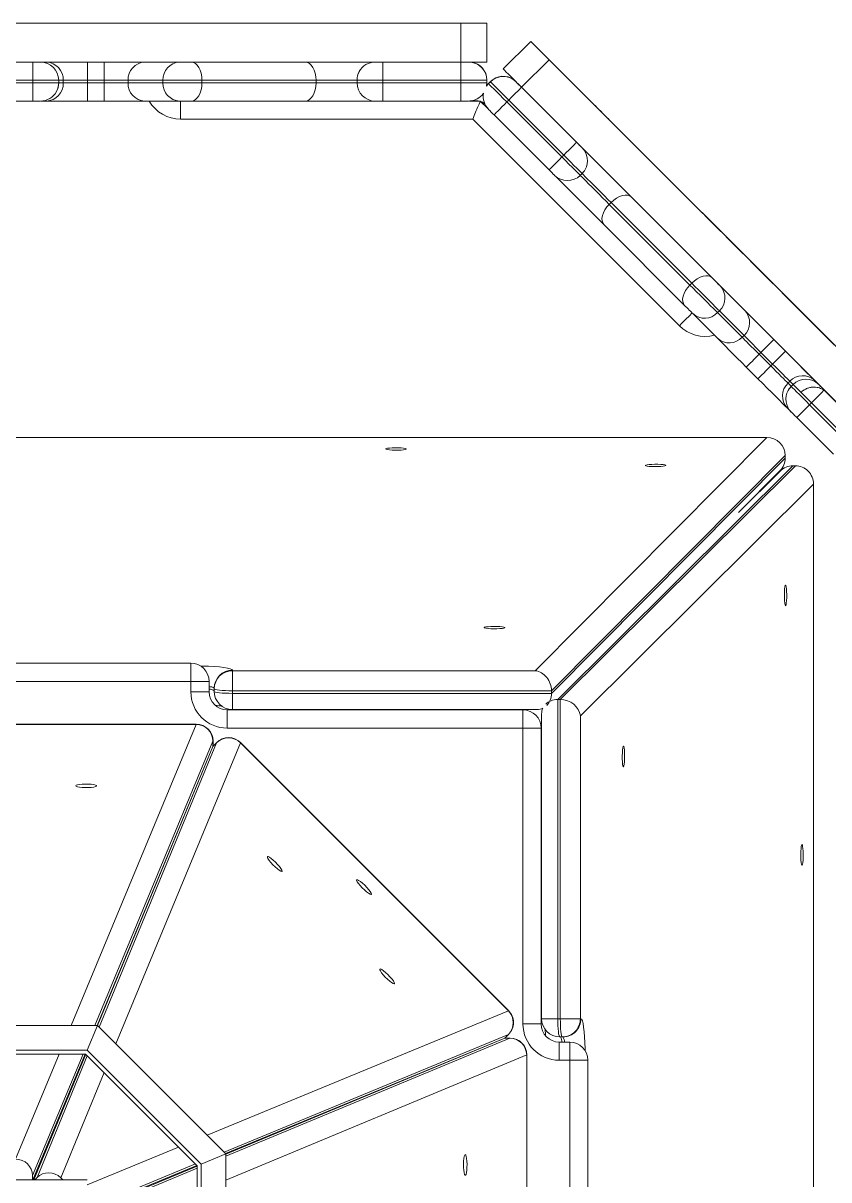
# Model space of a CAD drawing. Header units: millimetres. Extents: x -12977 to 11786, y -11805 to 10558.
# Drawn here: x -700 to -389.5, y 1389.2 to 1835 of the extents above; entities that cross this region are included whole.
import ezdxf

# ---------------------------------------------------------------- set-up
doc = ezdxf.new("R2010")
doc.units = ezdxf.units.MM
doc.layers.add('DIKOM_ОБЪЕКТ', color=7, linetype='Continuous')

msp = doc.modelspace()

# ---------------------------------------------------------------- linework, layer by layer
at = {"layer": 'DIKOM_ОБЪЕКТ', "color": 7, "linetype": 'Continuous', "lineweight": 15}
for p, q in [((-531.329, 1834.956), (-881.329, 1834.956)), ((-606.822, 1834.972), (-531.32, 1834.972)), ((-531.329, 1819.956), (-531.329, 1834.956)), ((-521.329, 1834.957), (-521.321, 1834.971)), ((-521.329, 1834.957), (-521.329, 1819.957)), ((-521.321, 1819.971), (-521.321, 1834.971)), ((-514.99, 1817.331), (-504.383, 1827.938)), ((-504.375, 1827.952), (-514.982, 1817.346)), ((-504.375, 1827.952), (-504.383, 1827.938)), ((-881.329, 1819.956), (-531.329, 1819.956)), ((-716.333, 1819.948), (-696.333, 1819.948)), ((-696.602, 1819.951), (-691.134, 1819.953)), ((-693.333, 1819.949), (-693.333, 1819.949)), ((-675.18, 1819.954), (-668.823, 1819.954)), ((-653.13, 1819.953), (-639.698, 1819.949)), ((-635.185, 1819.949), (-591.212, 1819.953)), ((-564.332, 1819.951), (-564.333, 1819.949)), ((-561.333, 1819.948), (-531.333, 1819.948)), ((-528.333, 1819.949), (-528.329, 1819.956)), ((-521.329, 1819.957), (-521.321, 1819.971)), ((-497.313, 1820.866), (-507.919, 1810.259)), ((-249.825, 1573.378), (-497.313, 1820.866)), ((-497.304, 1820.882), (-443.916, 1767.495)), ((-570.466, 1816.323), (-570.812, 1815.517)), ((-570.465, 1816.325), (-570.466, 1816.323)), ((-514.982, 1817.346), (-514.99, 1817.331)), ((-696.334, 1812.948), (-716.334, 1812.948)), ((-716.334, 1811.948), (-696.334, 1811.948)), ((-696.334, 1811.948), (-696.334, 1812.948)), ((-684.565, 1812.952), (-686.333, 1812.952)), ((-686.333, 1812.949), (-686.333, 1811.949)), ((-686.333, 1812.949), (-686.333, 1812.949)), ((-686.333, 1811.949), (-686.333, 1812.949)), ((-686.333, 1811.952), (-684.565, 1811.953)), ((-686.333, 1811.949), (-686.333, 1811.949)), ((-684.565, 1811.953), (-684.565, 1812.952)), ((-675.18, 1812.953), (-675.18, 1811.953)), ((-668.823, 1812.953), (-675.18, 1812.953)), ((-675.18, 1811.953), (-668.823, 1811.953)), ((-668.823, 1811.953), (-668.823, 1812.953)), ((-659.592, 1812.952), (-659.593, 1811.953)), ((-659.593, 1811.953), (-646.16, 1811.949)), ((-646.16, 1812.949), (-659.592, 1812.952)), ((-646.16, 1811.949), (-646.16, 1812.949)), ((-587.144, 1812.952), (-631.117, 1812.949)), ((-631.117, 1812.949), (-631.117, 1811.948)), ((-631.117, 1811.948), (-587.144, 1811.952)), ((-587.144, 1811.952), (-587.144, 1812.952)), ((-571.333, 1811.949), (-571.333, 1812.949)), ((-531.334, 1812.948), (-561.334, 1812.948)), ((-561.334, 1812.948), (-561.334, 1811.948)), ((-561.334, 1811.948), (-531.334, 1811.948)), ((-531.334, 1811.948), (-531.334, 1812.948)), ((-521.441, 1810.723), (-521.333, 1811.949)), ((-521.441, 1810.723), (-520.651, 1811.666)), ((-521.292, 1812.024), (-521.4, 1810.799)), ((-521.4, 1810.799), (-520.61, 1811.742)), ((-521.291, 1813.024), (-521.333, 1812.949)), ((-521.333, 1812.949), (-521.333, 1811.949)), ((-521.333, 1811.949), (-521.292, 1812.024)), ((-521.291, 1813.024), (-521.292, 1812.024)), ((-520.651, 1811.666), (-519.944, 1812.373)), ((-520.61, 1811.742), (-520.651, 1811.666)), ((-519.902, 1812.449), (-520.61, 1811.742)), ((-519.944, 1812.373), (-519.902, 1812.449)), ((-510.04, 1812.381), (-510.045, 1812.373)), ((-507.923, 1810.252), (-486.71, 1789.039)), ((-507.919, 1810.259), (-260.432, 1562.772)), ((-687.2, 1808.575), (-686.779, 1809.556)), ((-687.2, 1808.574), (-687.2, 1808.575)), ((-696.333, 1804.949), (-716.333, 1804.948)), ((-691.134, 1804.953), (-693.117, 1804.952)), ((-668.823, 1804.954), (-675.18, 1804.954)), ((-639.698, 1804.949), (-653.131, 1804.953)), ((-591.212, 1804.953), (-635.185, 1804.949)), ((-531.333, 1804.949), (-561.333, 1804.948)), ((-527.936, 1804.96), (-523.827, 1804.96)), ((-523.827, 1804.96), (-527.934, 1804.96)), ((-527.901, 1804.962), (-525.698, 1804.962)), ((-525.419, 1804.966), (-527.842, 1804.966)), ((-527.441, 1805.006), (-525.666, 1805.006)), ((-525.402, 1805.01), (-527.411, 1805.01)), ((-525.698, 1804.962), (-525.419, 1804.966)), ((-525.545, 1804.96), (-525.698, 1804.962)), ((-525.698, 1804.96), (-525.698, 1804.962)), ((-525.666, 1805.006), (-525.402, 1805.01)), ((-525.666, 1804.966), (-525.666, 1805.006)), ((-525.419, 1804.966), (-525.154, 1804.96)), ((-523.827, 1804.96), (-523.827, 1804.96)), ((-520.938, 1802.071), (-523.827, 1804.96)), ((-523.827, 1804.96), (-520.936, 1802.069)), ((-521.764, 1802.897), (-521.644, 1803.017)), ((-512.873, 1805.301), (-513.581, 1804.594)), ((-513.581, 1804.594), (-492.367, 1783.381)), ((-491.661, 1784.088), (-512.873, 1805.301)), ((-526.727, 1797.959), (-639.327, 1797.959)), ((-447.106, 1718.339), (-526.727, 1797.959)), ((-497.317, 1778.432), (-518.53, 1799.645)), ((-492.367, 1783.381), (-491.661, 1784.088)), ((-484.589, 1786.918), (-484.587, 1786.92)), ((-484.589, 1777.018), (-485.296, 1776.311)), ((-483.406, 1778.594), (-483.404, 1778.596)), ((-473.406, 1765.84), (-474.113, 1765.133)), ((-442.316, 1734.745), (-473.406, 1765.84)), ((-465.579, 1767.913), (-434.488, 1736.818)), ((-474.113, 1765.133), (-443.022, 1734.037)), ((-445.095, 1726.211), (-476.185, 1757.307)), ((-443.022, 1734.037), (-442.316, 1734.745)), ((-431.297, 1733.627), (-421.796, 1724.131)), ((-432.403, 1713.524), (-441.904, 1723.02)), ((-431.678, 1724.108), (-432.385, 1723.4)), ((-432.385, 1723.4), (-422.883, 1713.904)), ((-422.176, 1714.612), (-431.678, 1724.108)), ((-422.883, 1713.904), (-422.176, 1714.612)), ((-410.698, 1713.035), (-406.203, 1708.54)), ((-415.649, 1708.085), (-416.355, 1707.378)), ((-411.154, 1703.59), (-415.649, 1708.085)), ((-416.355, 1707.378), (-411.861, 1702.883)), ((-411.861, 1702.883), (-411.154, 1703.59)), ((-416.81, 1697.934), (-421.305, 1702.429)), ((-404.518, 1696.953), (-405.225, 1696.246)), ((-405.225, 1696.246), (-403.976, 1694.996)), ((-403.269, 1695.703), (-404.518, 1696.953)), ((-403.979, 1694.994), (-403.271, 1695.701)), ((-403.978, 1694.994), (-403.979, 1694.994)), ((-403.271, 1695.701), (-403.978, 1694.994)), ((-403.271, 1695.701), (-403.271, 1695.701)), ((-394.923, 1697.258), (-391.059, 1693.391)), ((-393.372, 1695.701), (-393.372, 1695.701)), ((-405.162, 1693.419), (-405.162, 1693.418)), ((-391.251, 1693.579), (-377.109, 1679.437)), ((-404.136, 1685.257), (-405.529, 1686.651)), ((-396.201, 1688.629), (-396.908, 1687.922)), ((-396.908, 1687.922), (-382.766, 1673.779)), ((-382.059, 1674.487), (-396.201, 1688.629)), ((-387.715, 1668.83), (-401.857, 1682.973)), ((-999.283, 1675.269), (-413.372, 1675.269)), ((-502.632, 1585.413), (-413.372, 1675.269)), ((-406.327, 1668.314), (-496.375, 1577.664)), ((-496.375, 1576.671), (-406.327, 1667.32)), ((-406.327, 1667.32), (-406.327, 1668.314)), ((-403.373, 1664.365), (-493.983, 1574.278)), ((-492.989, 1574.278), (-402.379, 1664.365)), ((-403.373, 1664.365), (-402.379, 1664.365)), ((-424.367, 1646.319), (-408.342, 1662.45)), ((-408.244, 1662.348), (-424.367, 1646.319)), ((-395.424, 1657.321), (-485.241, 1568.022)), ((-395.424, 1657.321), (-395.424, 1071.409)), ((-777.375, 1588.279), (-635.375, 1588.279)), ((-635.375, 1588.279), (-777.375, 1588.279)), ((-635.375, 1588.279), (-635.375, 1588.279)), ((-619.375, 1585.639), (-619.375, 1585.412)), ((-619.375, 1585.412), (-502.632, 1585.413)), ((-635.375, 1581.278), (-777.375, 1581.278)), ((-635.375, 1577.278), (-635.375, 1581.278)), ((-628.375, 1581.279), (-628.375, 1577.279)), ((-628.375, 1581.279), (-628.375, 1581.279)), ((-628.375, 1577.279), (-628.375, 1581.279)), ((-626.375, 1578.458), (-626.375, 1578.684)), ((-626.375, 1577.464), (-626.375, 1578.458)), ((-628.375, 1577.279), (-628.375, 1577.279)), ((-496.375, 1577.664), (-619.375, 1577.664)), ((-619.375, 1577.664), (-619.375, 1576.671)), ((-619.375, 1576.671), (-496.375, 1576.671)), ((-496.375, 1576.671), (-496.375, 1577.664)), ((-493.983, 1574.278), (-492.989, 1574.278)), ((-493.983, 1574.278), (-493.983, 1451.278)), ((-492.989, 1451.278), (-492.989, 1574.278)), ((-621.375, 1570.279), (-507.375, 1570.279)), ((-621.375, 1570.279), (-621.375, 1570.279)), ((-507.375, 1570.279), (-621.375, 1570.279)), ((-619.375, 1570.464), (-501.922, 1570.464)), ((-603.86, 1570.279), (-604.232, 1570.464)), ((-507.375, 1570.279), (-507.375, 1570.279)), ((-633.346, 1564.791), (-779.404, 1564.791)), ((-633.347, 1564.698), (-633.346, 1564.791)), ((-500.19, 1568.731), (-500.19, 1451.279)), ((-485.241, 1568.022), (-485.241, 1451.279)), ((-633.347, 1564.698), (-779.405, 1564.698)), ((-681.549, 1448.699), (-633.347, 1564.698)), ((-507.375, 1563.278), (-621.375, 1563.278)), ((-507.375, 1449.278), (-507.375, 1563.278)), ((-500.375, 1563.279), (-500.375, 1449.279)), ((-500.375, 1563.279), (-500.375, 1563.279)), ((-500.375, 1449.279), (-500.375, 1563.279)), ((-626.862, 1558.214), (-672.371, 1448.7)), ((-671.551, 1448.699), (-626.862, 1556.243)), ((-626.86, 1556.242), (-671.321, 1448.603)), ((-670.742, 1448.024), (-625.466, 1557.636)), ((-616.296, 1557.636), (-664.253, 1441.535)), ((-626.846, 1558.291), (-626.862, 1558.214)), ((-626.862, 1556.243), (-626.862, 1558.214)), ((-626.846, 1556.32), (-626.862, 1556.243)), ((-625.466, 1557.636), (-626.86, 1556.242)), ((-626.86, 1556.242), (-626.817, 1556.307)), ((-626.846, 1556.32), (-626.846, 1558.291)), ((-625.423, 1557.701), (-626.817, 1556.307)), ((-625.466, 1557.636), (-625.423, 1557.701)), ((-616.296, 1557.636), (-616.231, 1557.701)), ((-513.018, 1454.357), (-616.296, 1557.636)), ((-512.952, 1454.423), (-616.231, 1557.701)), ((-500.19, 1466.382), (-500.375, 1466.754)), ((-629.085, 1406.367), (-513.018, 1454.357)), ((-513.018, 1454.357), (-512.952, 1454.423)), ((-500.375, 1449.279), (-500.375, 1449.279)), ((-493.983, 1451.278), (-492.989, 1451.278)), ((-485.241, 1451.279), (-485.015, 1451.279)), ((-671.417, 1448.699), (-741.417, 1448.699)), ((-675.357, 1439.19), (-671.417, 1448.699)), ((-621.92, 1399.202), (-671.417, 1448.699)), ((-513.017, 1445.187), (-622.597, 1399.88)), ((-514.411, 1443.793), (-513.017, 1445.187)), ((-514.346, 1443.836), (-512.952, 1445.23)), ((-512.952, 1445.23), (-513.017, 1445.187)), ((-622.019, 1399.301), (-514.411, 1443.793)), ((-621.92, 1398.252), (-512.439, 1443.791)), ((-514.41, 1443.791), (-621.92, 1399.072)), ((-514.346, 1443.836), (-514.411, 1443.793)), ((-514.41, 1443.791), (-514.334, 1443.807)), ((-512.439, 1443.791), (-514.41, 1443.791)), ((-512.362, 1443.807), (-514.334, 1443.807)), ((-512.439, 1443.791), (-512.362, 1443.807)), ((-493.375, 1442.279), (-489.375, 1442.279)), ((-493.375, 1442.279), (-493.375, 1442.279)), ((-489.375, 1442.279), (-493.375, 1442.279)), ((-492.197, 1444.279), (-493.19, 1444.279)), ((-491.97, 1444.279), (-492.197, 1444.279)), ((-489.375, 1442.279), (-489.375, 1442.279)), ((-675.357, 1439.19), (-737.484, 1439.19)), ((-675.986, 1437.671), (-736.855, 1437.671)), ((-702.951, 1397.197), (-686.132, 1437.671)), ((-676.953, 1437.671), (-696.434, 1390.79)), ((-696.289, 1389.168), (-676.134, 1437.671)), ((-675.88, 1437.565), (-695.871, 1389.168)), ((-694.683, 1390.064), (-675.301, 1436.986)), ((-632.945, 1394.63), (-675.986, 1437.671)), ((-631.426, 1395.259), (-675.357, 1439.19)), ((-505.955, 1437.307), (-621.92, 1389.071)), ((-505.955, 1291.248), (-505.955, 1437.307)), ((-505.955, 1437.307), (-505.862, 1437.307)), ((-505.862, 1291.249), (-505.862, 1437.307)), ((-489.375, 1435.278), (-493.375, 1435.279)), ((-489.375, 1293.278), (-489.375, 1435.278)), ((-482.375, 1435.279), (-482.375, 1293.279)), ((-482.375, 1435.279), (-482.375, 1435.279)), ((-482.375, 1293.279), (-482.375, 1435.279)), ((-668.812, 1430.497), (-685.545, 1389.987)), ((-675.328, 1387.247), (-640.12, 1401.804)), ((-631.426, 1395.259), (-621.92, 1399.202)), ((-621.92, 1329.202), (-621.92, 1399.202)), ((-633.632, 1395.317), (-675.328, 1378.078)), ((-675.328, 1377.26), (-633.054, 1394.739)), ((-632.945, 1394.486), (-675.328, 1376.857)), ((-675.328, 1376.037), (-632.945, 1393.666)), ((-632.945, 1333.761), (-632.945, 1394.63)), ((-631.427, 1333.132), (-631.426, 1395.259)), ((-680.303, 1389.168), (-963.704, 1389.169)), ((-696.434, 1389.168), (-696.434, 1390.79)), ((-695.579, 1389.168), (-694.683, 1390.064)), ((-684.726, 1389.168), (-685.545, 1389.987))]:
    msp.add_line(p, q, dxfattribs=at)
at = {"layer": 'DIKOM_ОБЪЕКТ', "color": 7, "linetype": 'Continuous', "lineweight": 15, "flags": 128}
for points in [[(-703.51, 1834.963), (-697.89, 1834.962), (-692.302, 1834.963), (-686.77, 1834.963), (-681.314, 1834.963), (-675.956, 1834.963), (-670.717, 1834.963), (-665.617, 1834.964), (-660.677, 1834.964), (-655.915, 1834.964), (-651.351, 1834.965), (-647.002, 1834.965), (-642.885, 1834.965), (-639.016, 1834.966), (-635.411, 1834.966), (-632.084, 1834.967), (-629.047, 1834.967), (-626.313, 1834.968), (-623.892, 1834.968), (-621.793, 1834.969), (-620.026, 1834.97), (-618.596, 1834.97), (-617.51, 1834.971), (-616.772, 1834.971)], [(-606.822, 1834.972), (-608.65, 1834.972), (-610.416, 1834.972), (-612.061, 1834.972), (-613.53, 1834.972), (-614.773, 1834.972), (-615.747, 1834.972), (-616.421, 1834.972), (-616.772, 1834.971)], [(-564.325, 1834.964), (-564.147, 1834.964), (-563.63, 1834.964), (-562.819, 1834.964), (-561.786, 1834.964), (-560.624, 1834.964), (-559.435, 1834.964), (-558.325, 1834.964), (-557.393, 1834.964), (-556.721, 1834.964), (-556.37, 1834.964), (-556.369, 1834.964), (-556.721, 1834.964), (-557.392, 1834.965), (-558.325, 1834.965), (-559.434, 1834.965), (-560.623, 1834.965), (-561.786, 1834.964), (-562.819, 1834.965), (-563.63, 1834.964), (-564.147, 1834.964), (-564.325, 1834.964)], [(-531.329, 1834.956), (-529.378, 1834.956), (-527.502, 1834.956), (-525.773, 1834.956), (-524.258, 1834.956), (-523.014, 1834.956), (-522.09, 1834.957), (-521.521, 1834.957), (-521.329, 1834.957)], [(-521.321, 1834.971), (-521.513, 1834.971), (-522.082, 1834.972), (-523.006, 1834.972), (-524.249, 1834.972), (-525.765, 1834.972), (-527.493, 1834.972), (-529.369, 1834.972), (-531.32, 1834.972)], [(-504.383, 1827.938), (-504.247, 1827.802), (-503.845, 1827.399), (-503.192, 1826.746), (-502.312, 1825.866), (-501.241, 1824.795), (-500.019, 1823.572), (-498.692, 1822.245), (-497.313, 1820.866)], [(-497.304, 1820.882), (-498.683, 1822.262), (-500.01, 1823.588), (-501.232, 1824.811), (-502.304, 1825.882), (-503.183, 1826.761), (-503.837, 1827.414), (-504.239, 1827.817), (-504.375, 1827.952)], [(-697.587, 1819.95), (-697.64, 1819.95), (-697.568, 1819.951), (-697.371, 1819.951)], [(-693.98, 1819.949), (-695.215, 1819.949), (-696.213, 1819.95), (-696.957, 1819.95), (-697.436, 1819.95), (-697.587, 1819.95)], [(-697.371, 1819.951), (-697.22, 1819.951), (-696.602, 1819.951)], [(-696.334, 1812.948), (-696.334, 1814.313), (-696.334, 1815.627), (-696.334, 1816.837), (-696.333, 1817.898), (-696.333, 1818.768), (-696.334, 1819.416), (-696.333, 1819.814), (-696.333, 1819.948)], [(-696.333, 1819.948), (-695.748, 1819.948), (-695.185, 1819.948), (-694.666, 1819.949), (-694.212, 1819.949), (-693.839, 1819.949), (-693.561, 1819.949), (-693.391, 1819.949), (-693.333, 1819.949)], [(-693.333, 1819.949), (-693.343, 1819.949), (-693.375, 1819.949), (-693.427, 1819.949), (-693.499, 1819.949), (-693.592, 1819.949), (-693.703, 1819.949), (-693.833, 1819.949), (-693.98, 1819.949)], [(-691.134, 1819.953), (-690.059, 1819.953), (-688.64, 1819.953), (-686.908, 1819.953), (-684.906, 1819.954), (-682.678, 1819.954), (-680.277, 1819.954), (-677.759, 1819.954), (-675.18, 1819.954)], [(-675.18, 1812.953), (-675.18, 1814.319), (-675.18, 1815.632), (-675.18, 1816.842), (-675.18, 1817.903), (-675.18, 1818.774), (-675.18, 1819.421), (-675.18, 1819.819), (-675.18, 1819.954)], [(-668.823, 1819.954), (-666.333, 1819.954), (-663.896, 1819.954), (-661.566, 1819.954), (-659.392, 1819.954), (-657.422, 1819.953), (-655.698, 1819.953), (-654.257, 1819.953), (-653.13, 1819.953)], [(-668.823, 1812.953), (-668.823, 1814.319), (-668.823, 1815.632), (-668.823, 1816.842), (-668.823, 1817.903), (-668.823, 1818.774), (-668.823, 1819.421), (-668.823, 1819.819), (-668.823, 1819.954)], [(-639.698, 1819.949), (-639.372, 1819.949), (-638.923, 1819.949), (-638.373, 1819.949), (-637.752, 1819.949), (-637.089, 1819.949), (-636.418, 1819.949), (-635.772, 1819.949), (-635.185, 1819.949)], [(-631.117, 1812.949), (-631.195, 1814.314), (-631.426, 1815.627), (-631.802, 1816.838), (-632.308, 1817.898), (-632.925, 1818.769), (-633.628, 1819.416), (-634.392, 1819.815), (-635.185, 1819.949)], [(-591.212, 1819.953), (-589.093, 1819.953), (-586.809, 1819.953), (-584.409, 1819.953), (-581.942, 1819.953), (-579.463, 1819.953), (-577.024, 1819.953), (-574.676, 1819.953), (-572.47, 1819.953), (-570.453, 1819.953), (-568.667, 1819.952), (-567.152, 1819.952), (-565.938, 1819.952), (-565.052, 1819.952), (-564.513, 1819.951), (-564.332, 1819.951)], [(-587.144, 1812.952), (-587.222, 1814.318), (-587.454, 1815.631), (-587.83, 1816.841), (-588.335, 1817.902), (-588.952, 1818.772), (-589.655, 1819.419), (-590.418, 1819.818), (-591.212, 1819.953)], [(-564.333, 1819.949), (-564.276, 1819.949), (-564.105, 1819.949), (-563.827, 1819.949), (-563.455, 1819.949), (-563, 1819.949), (-562.481, 1819.948), (-561.919, 1819.949), (-561.333, 1819.948)], [(-561.334, 1812.948), (-561.334, 1814.313), (-561.334, 1815.627), (-561.334, 1816.837), (-561.334, 1817.898), (-561.334, 1818.768), (-561.333, 1819.415), (-561.333, 1819.814), (-561.333, 1819.948)], [(-531.334, 1812.948), (-531.334, 1814.313), (-531.334, 1815.627), (-531.334, 1816.837), (-531.334, 1817.898), (-531.333, 1818.768), (-531.334, 1819.415), (-531.333, 1819.814), (-531.333, 1819.948)], [(-531.333, 1819.948), (-530.748, 1819.948), (-530.185, 1819.948), (-529.666, 1819.948), (-529.212, 1819.949), (-528.839, 1819.949), (-528.562, 1819.949), (-528.391, 1819.949), (-528.333, 1819.949)], [(-521.329, 1819.957), (-521.521, 1819.957), (-522.09, 1819.956), (-523.014, 1819.956), (-524.258, 1819.956), (-525.774, 1819.956), (-527.503, 1819.956), (-529.378, 1819.956), (-531.329, 1819.956)], [(-507.919, 1810.259), (-509.299, 1811.639), (-510.625, 1812.965), (-511.847, 1814.188), (-512.919, 1815.26), (-513.798, 1816.139), (-514.452, 1816.793), (-514.854, 1817.195), (-514.99, 1817.331)], [(-686.333, 1812.949), (-686.525, 1812.949), (-687.095, 1812.948), (-688.019, 1812.948), (-689.263, 1812.948), (-690.778, 1812.948), (-692.507, 1812.948), (-694.383, 1812.948), (-696.334, 1812.948)], [(-696.334, 1811.948), (-694.383, 1811.948), (-692.507, 1811.948), (-690.778, 1811.948), (-689.262, 1811.948), (-688.019, 1811.948), (-687.094, 1811.948), (-686.525, 1811.949), (-686.333, 1811.949)], [(-696.333, 1804.949), (-696.334, 1805.083), (-696.333, 1805.481), (-696.334, 1806.128), (-696.333, 1806.998), (-696.334, 1808.059), (-696.334, 1809.269), (-696.334, 1810.582), (-696.334, 1811.948)], [(-686.756, 1809.551), (-686.467, 1810.583), (-686.333, 1811.949)], [(-675.18, 1812.953), (-676.697, 1812.953), (-678.179, 1812.953), (-679.591, 1812.953), (-680.902, 1812.953), (-682.079, 1812.953), (-683.098, 1812.953), (-683.933, 1812.953), (-684.565, 1812.952)], [(-684.565, 1811.953), (-683.933, 1811.953), (-683.098, 1811.953), (-682.079, 1811.953), (-680.901, 1811.953), (-679.591, 1811.953), (-678.179, 1811.953), (-676.697, 1811.953), (-675.18, 1811.953)], [(-675.18, 1804.954), (-675.18, 1805.088), (-675.18, 1805.486), (-675.18, 1806.133), (-675.18, 1807.004), (-675.18, 1808.064), (-675.18, 1809.275), (-675.18, 1810.588), (-675.18, 1811.953)], [(-668.823, 1804.954), (-668.823, 1805.088), (-668.823, 1805.486), (-668.823, 1806.133), (-668.823, 1807.004), (-668.823, 1808.064), (-668.824, 1809.275), (-668.823, 1810.587), (-668.823, 1811.953)], [(-659.592, 1812.952), (-660.255, 1812.953), (-661.103, 1812.953), (-662.117, 1812.953), (-663.276, 1812.953), (-664.555, 1812.953), (-665.925, 1812.953), (-667.358, 1812.953), (-668.823, 1812.953)], [(-668.823, 1811.953), (-667.359, 1811.953), (-665.925, 1811.953), (-664.554, 1811.953), (-663.276, 1811.953), (-662.117, 1811.953), (-661.103, 1811.953), (-660.255, 1811.953), (-659.593, 1811.953)], [(-631.117, 1812.949), (-632.846, 1812.948), (-634.737, 1812.948), (-636.715, 1812.948), (-638.701, 1812.948), (-640.618, 1812.948), (-642.387, 1812.948), (-643.94, 1812.949), (-645.215, 1812.949), (-646.16, 1812.949)], [(-646.16, 1811.949), (-645.215, 1811.949), (-643.94, 1811.949), (-642.387, 1811.949), (-640.617, 1811.948), (-638.701, 1811.948), (-636.715, 1811.948), (-634.737, 1811.948), (-632.846, 1811.948), (-631.117, 1811.948)], [(-635.185, 1804.949), (-634.391, 1805.084), (-633.628, 1805.482), (-632.925, 1806.128), (-632.308, 1806.999), (-631.803, 1808.06), (-631.427, 1809.27), (-631.195, 1810.583), (-631.117, 1811.948)], [(-591.212, 1804.953), (-590.419, 1805.087), (-589.655, 1805.485), (-588.952, 1806.132), (-588.335, 1807.002), (-587.829, 1808.063), (-587.453, 1809.273), (-587.222, 1810.586), (-587.144, 1811.952)], [(-571.332, 1812.951), (-571.529, 1812.951), (-572.115, 1812.951), (-573.064, 1812.952), (-574.341, 1812.952), (-575.894, 1812.952), (-577.662, 1812.952), (-579.575, 1812.952), (-581.558, 1812.952), (-583.532, 1812.952), (-585.419, 1812.952), (-587.144, 1812.952)], [(-587.144, 1811.952), (-585.419, 1811.952), (-583.532, 1811.952), (-581.558, 1811.952), (-579.575, 1811.952), (-577.662, 1811.952), (-575.894, 1811.952), (-574.341, 1811.952), (-573.065, 1811.952), (-572.115, 1811.952), (-571.53, 1811.951), (-571.332, 1811.951)], [(-561.334, 1812.948), (-563.285, 1812.948), (-565.16, 1812.948), (-566.889, 1812.948), (-568.404, 1812.948), (-569.648, 1812.948), (-570.572, 1812.948), (-571.141, 1812.949), (-571.333, 1812.949)], [(-571.333, 1811.949), (-571.141, 1811.949), (-570.572, 1811.948), (-569.648, 1811.948), (-568.405, 1811.948), (-566.889, 1811.948), (-565.161, 1811.948), (-563.285, 1811.948), (-561.334, 1811.948)], [(-561.333, 1804.948), (-561.333, 1805.083), (-561.333, 1805.481), (-561.333, 1806.128), (-561.333, 1806.998), (-561.333, 1808.059), (-561.333, 1809.269), (-561.334, 1810.582), (-561.334, 1811.948)], [(-521.333, 1812.949), (-521.525, 1812.949), (-522.095, 1812.948), (-523.019, 1812.948), (-524.262, 1812.948), (-525.778, 1812.948), (-527.507, 1812.948), (-529.383, 1812.948), (-531.334, 1812.948)], [(-531.334, 1811.948), (-529.383, 1811.948), (-527.507, 1811.948), (-525.778, 1811.948), (-524.262, 1811.948), (-523.019, 1811.948), (-522.094, 1811.948), (-521.525, 1811.949), (-521.333, 1811.949)], [(-531.333, 1804.949), (-531.333, 1805.083), (-531.333, 1805.481), (-531.334, 1806.128), (-531.334, 1806.998), (-531.334, 1808.059), (-531.334, 1809.269), (-531.334, 1810.582), (-531.334, 1811.948)], [(-520.651, 1811.666), (-520.515, 1811.53), (-520.113, 1811.128), (-519.46, 1810.474), (-518.581, 1809.594), (-517.509, 1808.523), (-516.287, 1807.3), (-514.96, 1805.974), (-513.581, 1804.594)], [(-512.873, 1805.301), (-514.253, 1806.681), (-515.579, 1808.007), (-516.802, 1809.23), (-517.873, 1810.302), (-518.752, 1811.181), (-519.406, 1811.835), (-519.808, 1812.237), (-519.944, 1812.373)], [(-512.873, 1805.301), (-511.908, 1806.267), (-510.979, 1807.195), (-510.124, 1808.051), (-509.374, 1808.802), (-508.758, 1809.417), (-508.3, 1809.875), (-508.019, 1810.157), (-507.923, 1810.252)], [(-510.045, 1812.373), (-510.004, 1812.333), (-509.883, 1812.212), (-509.687, 1812.016), (-509.423, 1811.752), (-509.102, 1811.43), (-508.735, 1811.064), (-508.337, 1810.666), (-507.923, 1810.252)], [(-687.2, 1808.575), (-686.866, 1809.27), (-686.756, 1809.551)], [(-693.333, 1804.949), (-693.391, 1804.949), (-693.562, 1804.949), (-693.839, 1804.949), (-694.212, 1804.949), (-694.667, 1804.949), (-695.185, 1804.949), (-695.748, 1804.949), (-696.333, 1804.949)], [(-675.18, 1804.954), (-677.758, 1804.954), (-680.277, 1804.954), (-682.678, 1804.954), (-684.906, 1804.954), (-686.908, 1804.953), (-688.639, 1804.953), (-690.059, 1804.953), (-691.134, 1804.953)], [(-653.131, 1804.953), (-654.257, 1804.953), (-655.698, 1804.953), (-657.422, 1804.954), (-659.392, 1804.954), (-661.566, 1804.954), (-663.896, 1804.954), (-666.333, 1804.954), (-668.823, 1804.954)], [(-635.185, 1804.949), (-635.773, 1804.949), (-636.418, 1804.949), (-637.089, 1804.949), (-637.752, 1804.949), (-638.374, 1804.949), (-638.923, 1804.949), (-639.372, 1804.949), (-639.698, 1804.949)], [(-639.327, 1797.959), (-639.327, 1799.325), (-639.327, 1800.638), (-639.327, 1801.848), (-639.327, 1802.909), (-639.327, 1803.78), (-639.327, 1804.427), (-639.327, 1804.825), (-639.327, 1804.96)], [(-564.53, 1804.951), (-565.052, 1804.952), (-565.938, 1804.952), (-567.151, 1804.952), (-568.667, 1804.952), (-570.453, 1804.952), (-572.47, 1804.953), (-574.676, 1804.953), (-577.023, 1804.953), (-579.463, 1804.953), (-581.942, 1804.953), (-584.409, 1804.953), (-586.809, 1804.953), (-589.093, 1804.953), (-591.212, 1804.953)], [(-561.333, 1804.948), (-561.918, 1804.948), (-562.481, 1804.948), (-563, 1804.948), (-563.455, 1804.949), (-563.828, 1804.949), (-564.105, 1804.949), (-564.275, 1804.949), (-564.333, 1804.949)], [(-528.333, 1804.949), (-528.391, 1804.949), (-528.562, 1804.949), (-528.839, 1804.949), (-529.212, 1804.949), (-529.667, 1804.949), (-530.185, 1804.949), (-530.748, 1804.949), (-531.333, 1804.949)], [(-524.928, 1804.96), (-525.079, 1804.977), (-525.666, 1805.006)], [(-525.402, 1805.01), (-524.814, 1804.981), (-524.632, 1804.96)], [(-518.53, 1799.645), (-518.944, 1800.059), (-519.342, 1800.457), (-519.709, 1800.824), (-520.03, 1801.145), (-520.294, 1801.409), (-520.49, 1801.605), (-520.61, 1801.726), (-520.651, 1801.767)], [(-518.53, 1799.645), (-518.435, 1799.74), (-518.153, 1800.022), (-517.696, 1800.479), (-517.081, 1801.094), (-516.331, 1801.844), (-515.475, 1802.7), (-514.546, 1803.628), (-513.581, 1804.594)], [(-473.974, 1797.54), (-474.099, 1797.665), (-474.465, 1798.031), (-475.038, 1798.605), (-475.769, 1799.335), (-476.59, 1800.157), (-477.431, 1800.998), (-478.216, 1801.783), (-478.875, 1802.442), (-479.35, 1802.916), (-479.599, 1803.165), (-479.599, 1803.165), (-479.35, 1802.916), (-478.876, 1802.441), (-478.216, 1801.782), (-477.432, 1800.997), (-476.591, 1800.156), (-475.769, 1799.334), (-475.039, 1798.604), (-474.465, 1798.031), (-474.099, 1797.665), (-473.974, 1797.54)], [(-491.661, 1784.088), (-490.695, 1785.054), (-489.766, 1785.982), (-488.91, 1786.838), (-488.16, 1787.588), (-487.544, 1788.204), (-487.087, 1788.661), (-486.805, 1788.943), (-486.71, 1789.039)], [(-486.71, 1789.039), (-486.297, 1788.625), (-485.899, 1788.227), (-485.532, 1787.86), (-485.21, 1787.539), (-484.946, 1787.275), (-484.75, 1787.079), (-484.63, 1786.958), (-484.589, 1786.918)], [(-497.317, 1778.432), (-497.222, 1778.527), (-496.94, 1778.809), (-496.483, 1779.266), (-495.867, 1779.881), (-495.117, 1780.631), (-494.261, 1781.487), (-493.333, 1782.415), (-492.367, 1783.381)], [(-492.367, 1783.381), (-490.988, 1782.001), (-489.661, 1780.675), (-488.439, 1779.453), (-487.367, 1778.381), (-486.488, 1777.502), (-485.834, 1776.849), (-485.432, 1776.447), (-485.296, 1776.311)], [(-484.589, 1777.018), (-484.725, 1777.154), (-485.127, 1777.556), (-485.781, 1778.209), (-486.66, 1779.088), (-487.732, 1780.16), (-488.954, 1781.382), (-490.281, 1782.709), (-491.661, 1784.088)], [(-484.587, 1786.92), (-484.459, 1786.792), (-484.078, 1786.411), (-483.451, 1785.785), (-482.593, 1784.927), (-481.521, 1783.855), (-480.258, 1782.593), (-478.831, 1781.166), (-477.272, 1779.607), (-475.611, 1777.947), (-473.886, 1776.222), (-472.133, 1774.469), (-470.389, 1772.725), (-468.692, 1771.027), (-467.077, 1769.412), (-465.579, 1767.913)], [(-495.195, 1776.311), (-495.236, 1776.352), (-495.357, 1776.472), (-495.553, 1776.668), (-495.817, 1776.932), (-496.138, 1777.254), (-496.505, 1777.62), (-496.903, 1778.018), (-497.317, 1778.432)], [(-476.185, 1757.307), (-477.683, 1758.805), (-479.299, 1760.42), (-480.996, 1762.118), (-482.74, 1763.862), (-484.493, 1765.615), (-486.218, 1767.34), (-487.878, 1769), (-489.438, 1770.56), (-490.865, 1771.986), (-492.128, 1773.249), (-493.199, 1774.32), (-494.058, 1775.178), (-494.684, 1775.805), (-495.054, 1776.174)], [(-485.295, 1776.313), (-485.155, 1776.174), (-484.74, 1775.76), (-484.069, 1775.088), (-483.166, 1774.186), (-482.068, 1773.088), (-480.817, 1771.838), (-479.464, 1770.485), (-478.062, 1769.083), (-476.667, 1767.687), (-475.333, 1766.353), (-474.113, 1765.133)], [(-484.589, 1777.018), (-483.718, 1778.079), (-483.406, 1778.594)], [(-473.406, 1765.84), (-474.626, 1767.06), (-475.96, 1768.394), (-477.355, 1769.79), (-478.757, 1771.192), (-480.11, 1772.545), (-481.361, 1773.795), (-482.459, 1774.893), (-483.362, 1775.796), (-484.034, 1776.467), (-484.447, 1776.881), (-484.588, 1777.02)], [(-473.406, 1765.84), (-472.385, 1766.751), (-471.293, 1767.515), (-470.171, 1768.105), (-469.063, 1768.498), (-468.012, 1768.678), (-467.057, 1768.638), (-466.235, 1768.38), (-465.579, 1767.913)], [(-436.881, 1760.458), (-437.129, 1760.706), (-437.605, 1761.183), (-438.294, 1761.872), (-439.173, 1762.751), (-440.211, 1763.79), (-441.375, 1764.953), (-442.624, 1766.202), (-443.916, 1767.495)], [(-476.185, 1757.307), (-476.652, 1757.963), (-476.91, 1758.784), (-476.95, 1759.739), (-476.77, 1760.791), (-476.378, 1761.898), (-475.788, 1763.02), (-475.023, 1764.112), (-474.113, 1765.133)], [(-436.881, 1760.458), (-436.359, 1759.936), (-435.592, 1759.167), (-434.582, 1758.156), (-433.333, 1756.906), (-431.849, 1755.422), (-430.138, 1753.709), (-428.205, 1751.776), (-426.058, 1749.628), (-423.706, 1747.275), (-421.157, 1744.725), (-418.422, 1741.99), (-415.511, 1739.078), (-412.436, 1736.003), (-409.209, 1732.775), (-405.842, 1729.408), (-402.35, 1725.914), (-398.744, 1722.308), (-395.039, 1718.603), (-391.251, 1714.815), (-387.393, 1710.957)], [(-442.316, 1734.745), (-441.295, 1735.655), (-440.202, 1736.42), (-439.081, 1737.01), (-437.973, 1737.402), (-436.921, 1737.582), (-435.967, 1737.542), (-435.145, 1737.284), (-434.488, 1736.818)], [(-431.678, 1724.108), (-432.346, 1724.776), (-433.248, 1725.677), (-434.346, 1726.775), (-435.598, 1728.026), (-436.953, 1729.381), (-438.357, 1730.786), (-439.756, 1732.185), (-441.093, 1733.522), (-442.316, 1734.745)], [(-434.488, 1736.818), (-434.073, 1736.402), (-433.617, 1735.946), (-433.142, 1735.472), (-432.674, 1735.003), (-432.234, 1734.563), (-431.846, 1734.175), (-431.528, 1733.857), (-431.297, 1733.627)], [(-445.095, 1726.211), (-445.561, 1726.868), (-445.819, 1727.689), (-445.86, 1728.644), (-445.68, 1729.695), (-445.288, 1730.803), (-444.698, 1731.924), (-443.933, 1733.016), (-443.022, 1734.037)], [(-443.022, 1734.037), (-441.8, 1732.815), (-440.463, 1731.478), (-439.065, 1730.079), (-437.66, 1728.674), (-436.305, 1727.319), (-435.053, 1726.068), (-433.955, 1724.97), (-433.054, 1724.069), (-432.385, 1723.4)], [(-441.904, 1723.02), (-442.135, 1723.251), (-442.452, 1723.568), (-442.84, 1723.957), (-443.28, 1724.396), (-443.749, 1724.865), (-444.223, 1725.34), (-444.68, 1725.796), (-445.095, 1726.211)], [(-442.156, 1723.289), (-442.251, 1723.194), (-442.533, 1722.912), (-442.991, 1722.455), (-443.606, 1721.839), (-444.356, 1721.089), (-445.212, 1720.233), (-446.141, 1719.305), (-447.106, 1718.339)], [(-421.796, 1724.131), (-420.999, 1723.334), (-419.98, 1722.316), (-418.76, 1721.097), (-417.367, 1719.704), (-415.83, 1718.167), (-414.182, 1716.519), (-412.459, 1714.796), (-410.698, 1713.035)], [(-421.305, 1702.429), (-423.066, 1704.19), (-424.789, 1705.912), (-426.437, 1707.56), (-427.974, 1709.097), (-429.367, 1710.49), (-430.586, 1711.709), (-431.605, 1712.728), (-432.403, 1713.524)], [(-422.883, 1713.904), (-422.415, 1713.436), (-421.815, 1712.837), (-421.098, 1712.12), (-420.278, 1711.3), (-419.374, 1710.396), (-418.405, 1709.427), (-417.392, 1708.414), (-416.355, 1707.378)], [(-415.649, 1708.085), (-416.684, 1709.121), (-417.698, 1710.134), (-418.667, 1711.103), (-419.571, 1712.007), (-420.391, 1712.827), (-421.108, 1713.544), (-421.708, 1714.143), (-422.176, 1714.612)], [(-415.649, 1708.085), (-414.683, 1709.05), (-413.754, 1709.979), (-412.899, 1710.835), (-412.148, 1711.585), (-411.533, 1712.201), (-411.075, 1712.658), (-410.793, 1712.94), (-410.698, 1713.035)], [(-411.154, 1703.59), (-410.188, 1704.555), (-409.26, 1705.484), (-408.404, 1706.34), (-407.653, 1707.09), (-407.038, 1707.706), (-406.58, 1708.163), (-406.299, 1708.445), (-406.203, 1708.54)], [(-406.203, 1708.54), (-404.38, 1706.717), (-402.599, 1704.936), (-400.901, 1703.238), (-399.327, 1701.663), (-397.91, 1700.247), (-396.687, 1699.023), (-395.683, 1698.018), (-394.923, 1697.258)], [(-421.305, 1702.429), (-421.21, 1702.524), (-420.928, 1702.805), (-420.471, 1703.263), (-419.855, 1703.878), (-419.105, 1704.628), (-418.25, 1705.483), (-417.321, 1706.412), (-416.355, 1707.378)], [(-404.518, 1696.953), (-404.965, 1697.4), (-405.556, 1697.991), (-406.275, 1698.711), (-407.108, 1699.544), (-408.035, 1700.471), (-409.034, 1701.47), (-410.081, 1702.517), (-411.154, 1703.59)], [(-416.81, 1697.934), (-416.715, 1698.029), (-416.434, 1698.31), (-415.976, 1698.768), (-415.361, 1699.383), (-414.61, 1700.133), (-413.755, 1700.988), (-412.826, 1701.917), (-411.861, 1702.883)], [(-411.861, 1702.883), (-410.788, 1701.81), (-409.74, 1700.762), (-408.742, 1699.764), (-407.815, 1698.837), (-406.982, 1698.004), (-406.263, 1697.284), (-405.672, 1696.693), (-405.225, 1696.246)], [(-405.529, 1686.651), (-406.29, 1687.412), (-407.293, 1688.416), (-408.517, 1689.64), (-409.933, 1691.056), (-411.508, 1692.631), (-413.206, 1694.329), (-414.986, 1696.11), (-416.81, 1697.934)], [(-405.163, 1693.416), (-404.849, 1693.933), (-403.979, 1694.994)], [(-405.162, 1693.419), (-404.849, 1693.933), (-403.978, 1694.994)], [(-403.979, 1694.994), (-403.843, 1694.858), (-403.441, 1694.455), (-402.787, 1693.801), (-401.908, 1692.922), (-400.836, 1691.85), (-399.614, 1690.628), (-398.288, 1689.301), (-396.908, 1687.922)], [(-396.201, 1688.629), (-397.58, 1690.008), (-398.907, 1691.335), (-400.129, 1692.557), (-401.201, 1693.629), (-402.08, 1694.509), (-402.733, 1695.162), (-403.136, 1695.565), (-403.271, 1695.701)], [(-393.372, 1695.701), (-393.331, 1695.66), (-393.21, 1695.539), (-393.014, 1695.343), (-392.751, 1695.079), (-392.429, 1694.758), (-392.062, 1694.391), (-391.665, 1693.993), (-391.251, 1693.579)], [(-392.914, 1695.244), (-393.018, 1695.348), (-393.11, 1695.44), (-393.189, 1695.518), (-393.254, 1695.583), (-393.305, 1695.635), (-393.342, 1695.672), (-393.364, 1695.694), (-393.372, 1695.701)], [(-390.588, 1692.919), (-390.808, 1693.139), (-391.334, 1693.665), (-392.04, 1694.37), (-392.914, 1695.244)], [(-396.201, 1688.629), (-395.235, 1689.594), (-394.307, 1690.523), (-393.451, 1691.379), (-392.701, 1692.129), (-392.085, 1692.745), (-391.628, 1693.202), (-391.346, 1693.484), (-391.251, 1693.579)], [(-391.059, 1693.391), (-390.622, 1692.954), (-390.376, 1692.707), (-390.325, 1692.656), (-390.469, 1692.801), (-390.588, 1692.919)], [(-401.857, 1682.973), (-401.762, 1683.067), (-401.481, 1683.349), (-401.023, 1683.806), (-400.408, 1684.422), (-399.658, 1685.172), (-398.802, 1686.027), (-397.874, 1686.956), (-396.908, 1687.922)], [(-401.857, 1682.973), (-402.271, 1683.386), (-402.669, 1683.784), (-403.036, 1684.151), (-403.357, 1684.473), (-403.621, 1684.736), (-403.817, 1684.933), (-403.938, 1685.054), (-403.978, 1685.094)], [(-560.33, 1670.85), (-560.152, 1670.716), (-559.635, 1670.594), (-558.824, 1670.495), (-557.791, 1670.428), (-556.629, 1670.398), (-555.44, 1670.408), (-554.33, 1670.457), (-553.398, 1670.541), (-552.726, 1670.653), (-552.375, 1670.782), (-552.374, 1670.917), (-552.726, 1671.046), (-553.398, 1671.158), (-554.33, 1671.242), (-555.44, 1671.292), (-556.629, 1671.302), (-557.791, 1671.271), (-558.824, 1671.204), (-559.635, 1671.105), (-560.152, 1670.983), (-560.33, 1670.85)], [(-460.268, 1664.503), (-460.09, 1664.369), (-459.573, 1664.247), (-458.762, 1664.148), (-457.73, 1664.081), (-456.567, 1664.051), (-455.378, 1664.061), (-454.268, 1664.11), (-453.336, 1664.194), (-452.664, 1664.306), (-452.313, 1664.435), (-452.313, 1664.57), (-452.664, 1664.699), (-453.336, 1664.811), (-454.268, 1664.895), (-455.378, 1664.945), (-456.567, 1664.955), (-457.729, 1664.924), (-458.762, 1664.857), (-459.573, 1664.758), (-460.09, 1664.636), (-460.268, 1664.503)], [(-406.185, 1618.42), (-406.319, 1618.242), (-406.441, 1617.725), (-406.54, 1616.913), (-406.607, 1615.881), (-406.637, 1614.718), (-406.627, 1613.529), (-406.578, 1612.419), (-406.494, 1611.487), (-406.382, 1610.816), (-406.253, 1610.464), (-406.118, 1610.465), (-405.989, 1610.816), (-405.877, 1611.488), (-405.793, 1612.42), (-405.744, 1613.53), (-405.733, 1614.719), (-405.764, 1615.882), (-405.831, 1616.914), (-405.93, 1617.725), (-406.052, 1618.242), (-406.185, 1618.42)], [(-522.353, 1602.004), (-522.175, 1601.87), (-521.658, 1601.748), (-520.847, 1601.649), (-519.814, 1601.582), (-518.651, 1601.551), (-517.462, 1601.562), (-516.353, 1601.611), (-515.42, 1601.695), (-514.748, 1601.807), (-514.397, 1601.936), (-514.397, 1602.071), (-514.749, 1602.2), (-515.42, 1602.312), (-516.352, 1602.396), (-517.462, 1602.445), (-518.651, 1602.455), (-519.814, 1602.425), (-520.846, 1602.358), (-521.657, 1602.259), (-522.175, 1602.137), (-522.353, 1602.004)], [(-635.375, 1588.279), (-635.375, 1588.144), (-635.375, 1587.746), (-635.375, 1587.099), (-635.375, 1586.228), (-635.375, 1585.168), (-635.375, 1583.957), (-635.375, 1582.644), (-635.375, 1581.278)], [(-631.662, 1587.214), (-630.943, 1587.201), (-628.586, 1587.13), (-626.374, 1587.013), (-624.375, 1586.854), (-622.65, 1586.659), (-621.25, 1586.432), (-620.219, 1586.182), (-619.587, 1585.915), (-619.375, 1585.639)], [(-619.375, 1577.664), (-619.375, 1579.036), (-619.375, 1580.386), (-619.375, 1581.662), (-619.375, 1582.815), (-619.375, 1583.8), (-619.375, 1584.579), (-619.375, 1585.124), (-619.375, 1585.412)], [(-628.375, 1581.279), (-628.509, 1581.279), (-628.908, 1581.279), (-629.554, 1581.279), (-630.425, 1581.279), (-631.486, 1581.279), (-632.696, 1581.278), (-634.01, 1581.278), (-635.375, 1581.278)], [(-619.375, 1577.664), (-620.741, 1577.68), (-622.054, 1577.725), (-623.264, 1577.798), (-624.325, 1577.897), (-625.195, 1578.017), (-625.842, 1578.154), (-626.241, 1578.303), (-626.375, 1578.458)], [(-628.375, 1577.279), (-628.509, 1577.279), (-628.908, 1577.279), (-629.555, 1577.279), (-630.425, 1577.279), (-631.486, 1577.279), (-632.696, 1577.279), (-634.01, 1577.279), (-635.375, 1577.278)], [(-626.375, 1577.464), (-626.24, 1577.309), (-625.842, 1577.16), (-625.195, 1577.023), (-624.325, 1576.903), (-623.264, 1576.804), (-622.054, 1576.731), (-620.741, 1576.686), (-619.375, 1576.671)], [(-619.375, 1576.671), (-619.375, 1575.329), (-619.375, 1574.07), (-619.375, 1572.94), (-619.375, 1571.985), (-619.375, 1571.24), (-619.375, 1570.735), (-619.375, 1570.488), (-619.375, 1570.464)], [(-621.375, 1570.279), (-621.375, 1570.144), (-621.375, 1569.746), (-621.375, 1569.099), (-621.375, 1568.228), (-621.375, 1567.168), (-621.375, 1565.957), (-621.375, 1564.644), (-621.375, 1563.278)], [(-507.375, 1570.279), (-507.375, 1570.145), (-507.375, 1569.746), (-507.375, 1569.099), (-507.375, 1568.228), (-507.375, 1567.168), (-507.375, 1565.957), (-507.375, 1564.644), (-507.375, 1563.278)], [(-507.375, 1563.278), (-506.01, 1563.279), (-504.696, 1563.279), (-503.486, 1563.279), (-502.425, 1563.279), (-501.555, 1563.279), (-500.908, 1563.279), (-500.509, 1563.279), (-500.375, 1563.279)], [(-468.657, 1556.309), (-468.791, 1556.131), (-468.913, 1555.613), (-469.012, 1554.802), (-469.079, 1553.77), (-469.109, 1552.607), (-469.099, 1551.418), (-469.05, 1550.308), (-468.965, 1549.376), (-468.854, 1548.705), (-468.725, 1548.353), (-468.59, 1548.353), (-468.461, 1548.705), (-468.349, 1549.377), (-468.265, 1550.309), (-468.216, 1551.419), (-468.206, 1552.608), (-468.236, 1553.77), (-468.303, 1554.803), (-468.402, 1555.614), (-468.524, 1556.131), (-468.657, 1556.309)], [(-679.763, 1541.025), (-679.585, 1540.826), (-679.068, 1540.645), (-678.257, 1540.498), (-677.225, 1540.397), (-676.062, 1540.353), (-674.873, 1540.368), (-673.763, 1540.441), (-672.831, 1540.567), (-672.159, 1540.733), (-671.808, 1540.925), (-671.808, 1541.126), (-672.159, 1541.318), (-672.831, 1541.484), (-673.763, 1541.609), (-674.873, 1541.683), (-676.062, 1541.698), (-677.224, 1541.653), (-678.257, 1541.552), (-679.068, 1541.405), (-679.585, 1541.224), (-679.763, 1541.025)], [(-399.841, 1518.361), (-399.975, 1518.183), (-400.096, 1517.666), (-400.195, 1516.854), (-400.263, 1515.822), (-400.293, 1514.659), (-400.283, 1513.471), (-400.233, 1512.36), (-400.149, 1511.428), (-400.038, 1510.757), (-399.908, 1510.405), (-399.773, 1510.406), (-399.645, 1510.757), (-399.533, 1511.429), (-399.449, 1512.361), (-399.399, 1513.471), (-399.389, 1514.66), (-399.419, 1515.823), (-399.487, 1516.855), (-399.586, 1517.666), (-399.708, 1518.183), (-399.841, 1518.361)], [(-605.874, 1513.733), (-605.889, 1513.467), (-605.652, 1512.973), (-605.182, 1512.295), (-604.523, 1511.494), (-603.733, 1510.641), (-602.882, 1509.81), (-602.045, 1509.078), (-601.297, 1508.507), (-600.705, 1508.149), (-600.32, 1508.037), (-600.178, 1508.179), (-600.291, 1508.563), (-600.648, 1509.156), (-601.219, 1509.904), (-601.952, 1510.741), (-602.782, 1511.592), (-603.636, 1512.382), (-604.437, 1513.041), (-605.114, 1513.51), (-605.608, 1513.748), (-605.874, 1513.733)], [(-571.479, 1504.83), (-571.494, 1504.564), (-571.256, 1504.07), (-570.786, 1503.392), (-570.127, 1502.591), (-569.337, 1501.737), (-568.486, 1500.907), (-567.649, 1500.174), (-566.901, 1499.604), (-566.309, 1499.246), (-565.924, 1499.133), (-565.782, 1499.276), (-565.895, 1499.66), (-566.253, 1500.253), (-566.823, 1501), (-567.556, 1501.837), (-568.386, 1502.688), (-569.24, 1503.479), (-570.041, 1504.138), (-570.719, 1504.607), (-571.212, 1504.845), (-571.479, 1504.83)], [(-562.57, 1470.429), (-562.585, 1470.162), (-562.347, 1469.668), (-561.878, 1468.991), (-561.219, 1468.19), (-560.429, 1467.336), (-559.577, 1466.506), (-558.74, 1465.773), (-557.993, 1465.203), (-557.4, 1464.845), (-557.016, 1464.732), (-556.874, 1464.875), (-556.986, 1465.259), (-557.344, 1465.851), (-557.914, 1466.599), (-558.647, 1467.436), (-559.477, 1468.287), (-560.331, 1469.078), (-561.132, 1469.737), (-561.81, 1470.206), (-562.304, 1470.444), (-562.57, 1470.429)], [(-507.375, 1449.278), (-506.01, 1449.278), (-504.696, 1449.279), (-503.486, 1449.279), (-502.425, 1449.279), (-501.555, 1449.279), (-500.908, 1449.279), (-500.509, 1449.279), (-500.375, 1449.279)], [(-493.983, 1451.278), (-495.324, 1451.278), (-496.584, 1451.278), (-497.713, 1451.278), (-498.669, 1451.279), (-499.413, 1451.279), (-499.919, 1451.279), (-500.166, 1451.279), (-500.19, 1451.279)], [(-493.983, 1451.278), (-493.968, 1449.913), (-493.923, 1448.6), (-493.849, 1447.39), (-493.751, 1446.329), (-493.631, 1445.458), (-493.493, 1444.812), (-493.345, 1444.414), (-493.19, 1444.279)], [(-492.989, 1451.278), (-491.617, 1451.278), (-490.267, 1451.278), (-488.991, 1451.278), (-487.839, 1451.278), (-486.854, 1451.279), (-486.074, 1451.279), (-485.53, 1451.279), (-485.241, 1451.279)], [(-492.197, 1444.279), (-492.351, 1444.413), (-492.5, 1444.812), (-492.637, 1445.458), (-492.757, 1446.329), (-492.855, 1447.389), (-492.929, 1448.6), (-492.974, 1449.913), (-492.989, 1451.278)], [(-485.015, 1451.279), (-484.74, 1451.067), (-484.473, 1450.435), (-484.222, 1449.404), (-483.996, 1448.005), (-483.8, 1446.279), (-483.642, 1444.281), (-483.525, 1442.069), (-483.453, 1439.712), (-483.441, 1438.993)], [(-493.375, 1435.279), (-493.375, 1436.644), (-493.375, 1437.957), (-493.375, 1439.167), (-493.375, 1440.228), (-493.375, 1441.099), (-493.375, 1441.746), (-493.375, 1442.145), (-493.375, 1442.279)], [(-489.375, 1435.278), (-489.375, 1436.644), (-489.375, 1437.957), (-489.375, 1439.168), (-489.375, 1440.228), (-489.375, 1441.099), (-489.375, 1441.746), (-489.375, 1442.145), (-489.375, 1442.279)], [(-489.375, 1435.278), (-488.01, 1435.279), (-486.696, 1435.279), (-485.486, 1435.279), (-484.425, 1435.279), (-483.555, 1435.279), (-482.908, 1435.279), (-482.509, 1435.279), (-482.375, 1435.279)], [(-529.621, 1398.883), (-529.82, 1398.706), (-530.001, 1398.188), (-530.148, 1397.377), (-530.249, 1396.344), (-530.294, 1395.182), (-530.279, 1393.993), (-530.205, 1392.883), (-530.08, 1391.951), (-529.914, 1391.279), (-529.722, 1390.928), (-529.521, 1390.928), (-529.329, 1391.28), (-529.163, 1391.951), (-529.037, 1392.884), (-528.964, 1393.994), (-528.949, 1395.183), (-528.994, 1396.345), (-529.094, 1397.378), (-529.242, 1398.189), (-529.423, 1398.706), (-529.621, 1398.883)], [(-675.328, 1389.168), (-675.419, 1389.168), (-675.699, 1389.168), (-676.157, 1389.168), (-676.775, 1389.168), (-677.529, 1389.168), (-678.392, 1389.168), (-679.328, 1389.168), (-680.303, 1389.168)]]:
    msp.add_lwpolyline(points, dxfattribs=at)
at = {"layer": 'DIKOM_ОБЪЕКТ', "color": 7, "linetype": 'Continuous', "lineweight": 15}
for centre, radius, start, end in [((-693.333, 1812.949), 7, 0.00345, 90), ((-693.333, 1812.949), 7, 0.00345, 90), ((-691.357, 1813.161), 6.795, 358.24187, 88.11799), ((-652.85, 1813.212), 6.747, 92.37819, 182.20074), ((-639.418, 1813.208), 6.747, 92.37819, 182.20074), ((-564.333, 1812.949), 7, 90, 151.18119), ((-564.332, 1812.951), 7, 90, 151.18119), ((-528.333, 1812.949), 7, 0.00345, 90), ((-528.292, 1813.024), 7, 0.00345, 81.99174), ((-564.333, 1812.949), 7, 151.18119, 180.00345), ((-514.953, 1807.499), 7, 53.38483, 135), ((-691.356, 1811.743), 6.794, 271.87215, 1.76333), ((-693.333, 1811.949), 7, 331.20388, 0.00345), ((-652.85, 1811.694), 6.747, 177.80447, 267.62093), ((-639.418, 1811.691), 6.748, 177.80643, 267.62067), ((-564.333, 1811.949), 7, 180.00345, 270), ((-514.994, 1807.424), 7, 45, 135), ((-693.333, 1811.949), 7, 270, 331.20388), ((-528.333, 1811.949), 7, 270, 325.0823), ((-515.701, 1806.717), 7, 169.91765, 225), ((-639.327, 1811.959), 14, 210.03283, 270), ((-525.403, 1799.009), 6.001, 57.55088, 72.50661), ((-525.421, 1798.963), 6.003, 57.00708, 71.60071), ((-525.7, 1798.959), 6.003, 52.18466, 66.96626), ((-489.538, 1781.968), 7, 331.18119, 45), ((-489.537, 1781.97), 7, 331.18119, 45), ((-490.246, 1781.261), 7, 225, 315), ((-436.262, 1729.058), 6.747, 312.80101, 42.61723), ((-437.335, 1727.985), 6.747, 227.37853, 317.19401), ((-426.762, 1719.562), 6.748, 312.80941, 42.61391), ((-437.207, 1728.238), 14, 225, 284.96402), ((-427.834, 1718.489), 6.747, 227.37853, 317.19401), ((-399.568, 1692.298), 6.795, 46.87857, 136.76054), ((-400.57, 1691.296), 6.795, 133.23976, 223.12654), ((-398.322, 1690.751), 7, 45, 135), ((-398.321, 1690.751), 7, 45, 135), ((-399.029, 1690.044), 7, 151.2041, 225), ((-635.375, 1581.279), 7, 0.00345, 90), ((-635.375, 1581.279), 7, 0.00345, 90), ((-619.397, 1578.661), 6.978, 89.81818, 179.81443), ((-619.397, 1578.435), 6.978, 89.81489, 179.81256), ((-628.169, 1576.102), 3.145, 55.21178, 93.75768), ((-628.169, 1575.108), 3.145, 55.21178, 93.75768), ((-621.375, 1577.278), 14, 180.00345, 270), ((-621.375, 1577.279), 7, 180.00345, 270), ((-621.375, 1577.279), 7, 180.00345, 270), ((-619.375, 1577.464), 7, 180.00039, 270), ((-507.375, 1563.279), 7, 0.00345, 90), ((-507.375, 1563.279), 7, 0.00345, 90), ((-633.346, 1558.291), 6.5, 0.00059, 90), ((-633.398, 1558.162), 6.536, 0.4593, 89.54663), ((-620.881, 1552.978), 6.536, 45.45225, 134.54224), ((-620.827, 1553.105), 6.5, 45, 134.99966), ((-517.675, 1449.772), 6.536, 315.45765, 44.54951), ((-517.548, 1449.826), 6.5, 314.99966, 45), ((-493.375, 1449.278), 14, 180.00345, 270), ((-493.375, 1449.279), 7, 180.00345, 270), ((-493.375, 1449.279), 7, 180.00345, 270), ((-493.19, 1451.279), 7, 180, 269.99929), ((-492.219, 1451.256), 6.977, 270.18017, 0.1867), ((-491.992, 1451.256), 6.977, 270.1829, 0.18897), ((-512.491, 1437.255), 6.536, 0.45268, 89.54247), ((-512.362, 1437.307), 6.5, 0, 89.99893), ((-495.542, 1442.487), 3.14, 356.21111, 34.80344), ((-494.558, 1442.484), 3.15, 356.27138, 34.74318), ((-489.375, 1435.279), 7, 0.00345, 90), ((-489.375, 1435.279), 7, 0.00345, 90)]:
    msp.add_arc(centre, radius, start, end, dxfattribs=at)
for centre, major_axis, ratio, start_param, end_param in [((-526.726, 1797.96), (2.899, 7), 0.0000127, 0.0001146, 1.570911), ((-413.372, 1668.314), (7.044, -0.002), 0.9873312, 0.0002691, 1.5710654), ((-413.372, 1667.32), (7.044, -0.002), 0.9873312, 5.5077568, 6.2834544), ((-403.372, 1657.321), (-0.003, 7.044), 0.9873367, 6.2826962, 7.0588321), ((-402.379, 1657.321), (-0.003, 7.044), 0.9873367, 4.7118998, 6.2826962), ((-502.631, 1578.458), (-2.746, 6.597), 0.8520774, 4.2580617, 5.8288581), ((-493.19, 1568.022), (6.598, -2.744), 0.8520708, 2.0248798, 2.8010157), ((-502.631, 1577.464), (-2.746, 6.597), 0.8520774, 3.4823641, 4.2580617), ((-492.196, 1568.022), (6.598, -2.744), 0.8520708, 0.4540835, 2.0248798), ((-502.631, 1577.464), (-2.746, 6.597), 0.8520774, 2.8008212, 3.1730196), ((-493.19, 1568.022), (6.598, -2.744), 0.8520708, 3.109922, 3.4821696), ((-702.95, 1390.79), (6.516, -0.002), 0.9832789, 0.0003052, 1.5711015), ((-690.076, 1385.457), (4.608, -4.607), 0.9832772, 1.5706199, 3.1414162)]:
    msp.add_ellipse(centre, major_axis=major_axis, ratio=ratio, start_param=start_param, end_param=end_param, dxfattribs=at)
for points, knots in [([(-697.563, 1819.95), (-697.575, 1819.95), (-697.613, 1819.951), (-697.628, 1819.95), (-697.598, 1819.95), (-697.585, 1819.95)], [0, 0, 0, 0, 0.2145003, 0.6631686, 1, 1, 1, 1]), ([(-484.466, 1777.203), (-484.32, 1777.341), (-483.894, 1777.746), (-483.6, 1778.257), (-483.406, 1778.594)], [0, 0, 0, 0, 0.3413566, 1, 1, 1, 1]), ([(-404.111, 1694.8), (-404.327, 1694.579), (-404.734, 1694.162), (-405.025, 1693.656), (-405.162, 1693.419)], [0, 0, 0, 0, 0.5291381, 1, 1, 1, 1]), ([(-400.193, 1692.63), (-400.085, 1692.751), (-399.654, 1693.23), (-398.726, 1693.828), (-397.505, 1694.378), (-396.291, 1694.66), (-395.138, 1694.729), (-394.075, 1694.624), (-393.128, 1694.387), (-392.314, 1694.064), (-391.644, 1693.703), (-391.124, 1693.351), (-390.772, 1693.071), (-390.599, 1692.914), (-390.543, 1692.863)], [0, 0, 0, 0, 0.0455441, 0.180758, 0.305392, 0.42115, 0.528883, 0.6286657, 0.7201164, 0.8023481, 0.874081, 0.9336066, 0.9788112, 1, 1, 1, 1]), ([(-390.39, 1692.721), (-390.384, 1692.715), (-390.369, 1692.7), (-390.354, 1692.685), (-390.34, 1692.671), (-390.348, 1692.679), (-390.4, 1692.731), (-390.529, 1692.86), (-390.604, 1692.935)], [0, 0, 0, 0, 0.0150474, 0.0373551, 0.0819909, 0.2096071, 0.535461, 1, 1, 1, 1]), ([(-625.807, 1572), (-625.617, 1571.986), (-624.923, 1571.934), (-624.018, 1571.834), (-623.447, 1571.752), (-623.201, 1571.717)], [0, 0, 0, 0, 0.1761049, 0.6446953, 1, 1, 1, 1]), ([(-498.954, 1447.555), (-498.945, 1447.5), (-498.898, 1447.225), (-498.802, 1446.455), (-498.707, 1445.582), (-498.661, 1444.952), (-498.649, 1444.795)], [0, 0, 0, 0, 0.0942475, 0.4629329, 0.8654646, 1, 1, 1, 1])]:
    msp.add_open_spline(points, degree=3, knots=knots, dxfattribs=at)

doc.saveas('drawing.dxf')
